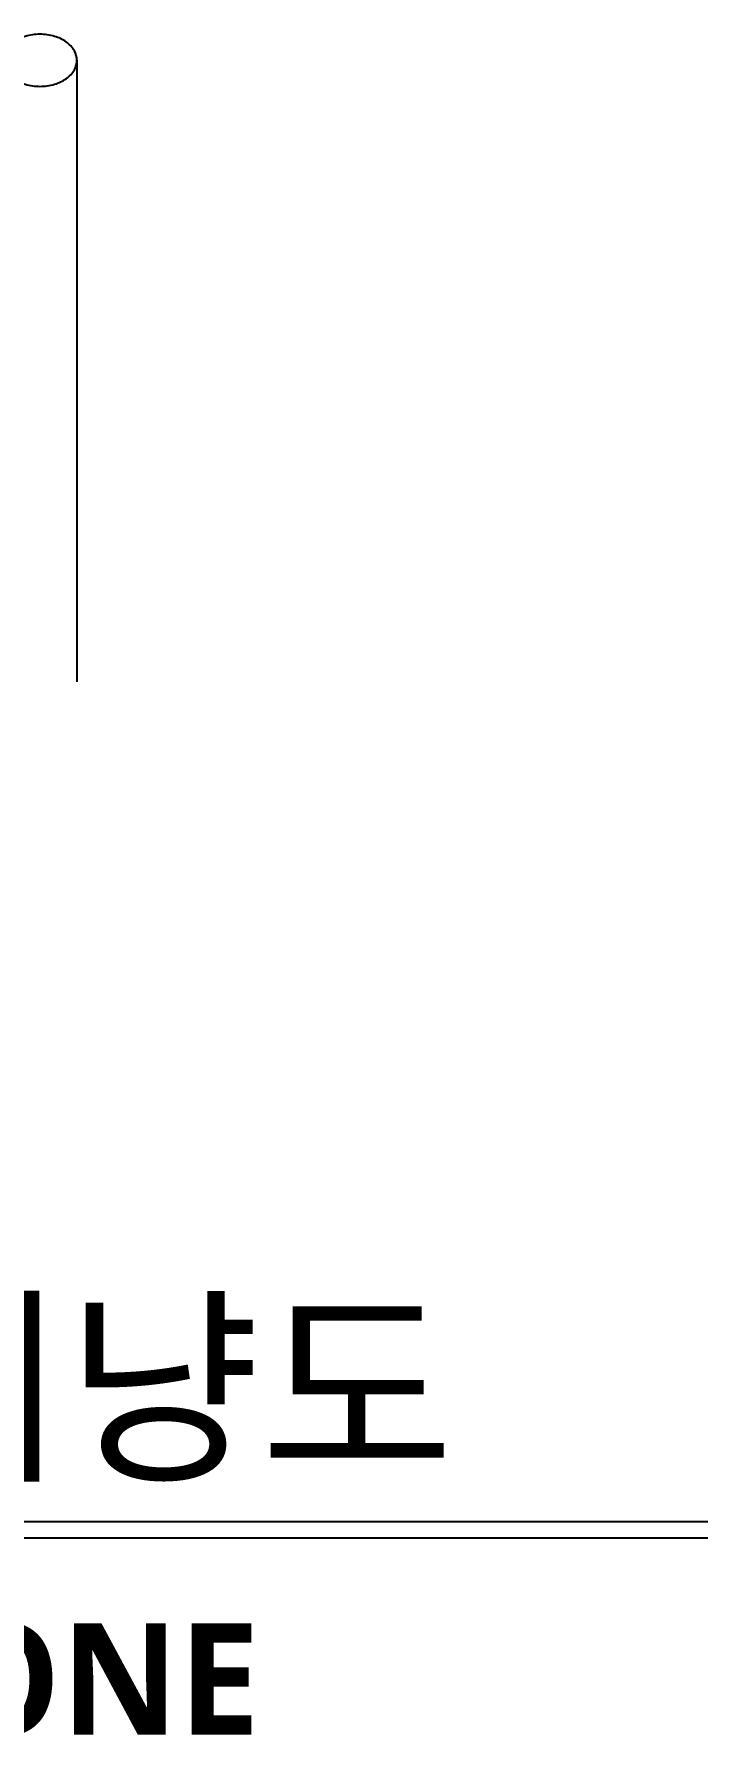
# Model space of a CAD drawing. Header units: millimetres. Extents: x 200 to 163856, y 0 to 163394.
# Drawn here: x 9824.9 to 9988.3, y 1716.1 to 2131.6 of the extents above; entities that cross this region are included whole.
import ezdxf
from ezdxf.enums import TextEntityAlignment as Align

# ---------------------------------------------------------------- set-up
doc = ezdxf.new("R2010")
doc.units = ezdxf.units.MM
doc.header["$LTSCALE"] = 10
doc.layers.add('4', color=4, linetype='Continuous')
doc.layers.add('A-ANNO-TEXT1', color=7, linetype='Continuous')
doc.styles.add('2020음성 1차', font='')
doc.styles.get('2020음성 1차').set_extended_font_data('NanumGothic', bold=True)

msp = doc.modelspace()

# ---------------------------------------------------------------- linework, layer by layer
at = {"layer": '4'}
msp.add_line((9835.30486, 2125.25816), (9835.30486, 1974.49777), dxfattribs=at)
msp.add_lwpolyline([(9820.34579, 2120.86546, 0.088713631), (9822.75042, 2119.44668, 0.070947257), (9826.31387, 2118.93849, 0.070947257), (9829.87732, 2119.44668, 0.082523544), (9832.67146, 2120.78948, 0.106807954), (9834.67951, 2122.96528, 0.133921085), (9835.30486, 2125.25816, 0.133921085), (9834.67951, 2127.55103, 0.106807954), (9832.67146, 2129.72683, 0.082523544), (9829.87732, 2131.06963, 0.070947257), (9826.31387, 2131.57782, 0.070947257), (9822.75042, 2131.06963, 0.082523544), (9819.95628, 2129.72683, 0.106807954), (9817.94823, 2127.55103, 0.133921085), (9817.32288, 2125.25816, 0.131413145)], format="xyb", dxfattribs=at)
at = {"layer": 'A-ANNO-TEXT1'}
for p, q in [((9528.51513, 1770.79772), (9988.31902, 1770.79772)), ((9528.51513, 1766.79772), (9988.31902, 1766.79772))]:
    msp.add_line(p, q, dxfattribs=at)

# ---------------------------------------------------------------- texts
at = {"layer": 'A-ANNO-TEXT1', "style": '2020음성 1차'}
msp.add_text('코너비드 겨냥도', height=37.5, dxfattribs=at).set_placement((9755.73605, 1803.57678), align=Align.MIDDLE)
msp.add_text('축 척 : NONE', height=27, dxfattribs=at).set_placement((9669.59019, 1719.05316))

doc.saveas('drawing.dxf')
